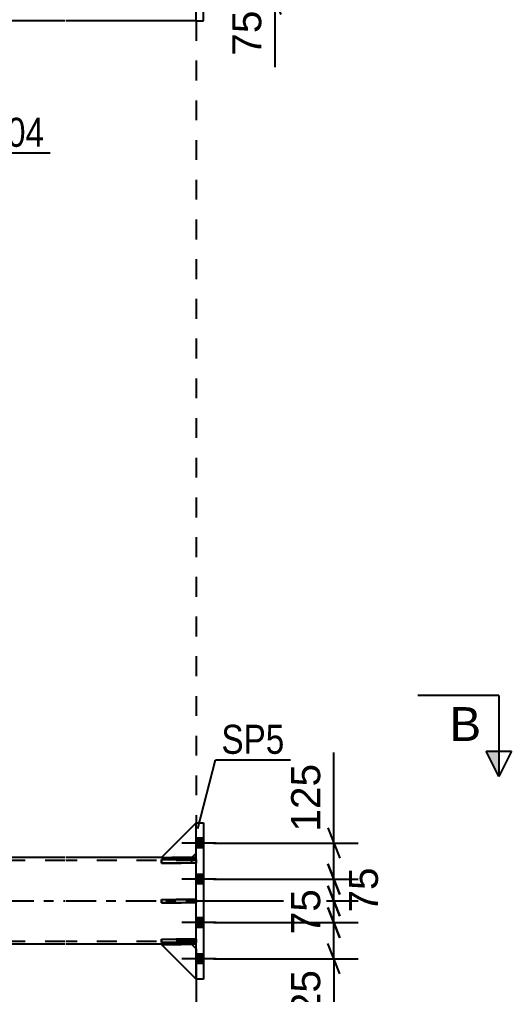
# Model space of a CAD drawing. Header units: millimetres. Extents: x -2250 to 594, y 0 to 1057.
# Drawn here: x -466.4 to -417.9, y 546.1 to 642.4 of the extents above; entities that cross this region are included whole.
import ezdxf

# ---------------------------------------------------------------- set-up
doc = ezdxf.new("R2010")
doc.units = ezdxf.units.MM
doc.linetypes.add('DXK_LINE_DOT2', pattern=[3.9198, 1.9599, -1.9599])
doc.linetypes.add('DXK_LINE_DOT3', pattern=[5.9187, 2.979, -0.9799, 0.9799, -0.9799])
doc.styles.add('Arial', font='ARIAL.TTF', dxfattribs={"height": 0.2})
doc.styles.add('Arial Narrow', font='ARIALN.TTF', dxfattribs={"height": 0.2})

# ---------------------------------------------------------------- blocks, each defined once
blk = doc.blocks.new('Part-761553754-5669 - 5222')
at = {"color": 7, "linetype": 'DXK_LINE_DOT2'}
blk.add_line((-448.986, 642.246), (-448.986, 650.818), dxfattribs=at)
at = {"color": 2, "linetype": 'Continuous'}
for p, q in [((-461.943, 642.246), (-518.141, 642.246)), ((-448.986, 642.246), (-461.843, 642.246))]:
    blk.add_line(p, q, dxfattribs=at)
blk = doc.blocks.new('Part-761553754-5639 - 5222')
at = {"color": 2, "linetype": 'Continuous'}
for p, q in [((-452.415, 551.613), (-448.986, 551.613)), ((-452.415, 551.27), (-452.415, 551.613)), ((-448.986, 551.613), (-448.986, 551.27)), ((-448.986, 551.27), (-452.415, 551.27))]:
    blk.add_line(p, q, dxfattribs=at)
at = {"color": 7, "linetype": 'DXK_LINE_DOT2'}
blk.add_line((-449.415, 551.27), (-449.415, 551.613), dxfattribs=at)
blk = doc.blocks.new('Part-761553754-5548 - 5222')
at = {"color": 7, "linetype": 'DXK_LINE_DOT2'}
for p, q in [((-448.986, 563.103), (-452.415, 559.675)), ((-448.986, 560.103), (-448.986, 563.103)), ((-452.415, 559.675), (-449.415, 559.675)), ((-449.415, 559.675), (-448.986, 560.103))]:
    blk.add_line(p, q, dxfattribs=at)
blk = doc.blocks.new('Part-761553754-5551 - 5222')
at = {"color": 2, "linetype": 'Continuous'}
for p, q in [((-448.986, 547.655), (-452.415, 551.084)), ((-449.415, 551.084), (-452.415, 551.084)), ((-449.415, 551.084), (-448.986, 550.655)), ((-448.986, 547.675), (-448.986, 547.655))]:
    blk.add_line(p, q, dxfattribs=at)
at = {"color": 7, "linetype": 'DXK_LINE_DOT2'}
blk.add_line((-448.986, 547.675), (-448.986, 550.655), dxfattribs=at)
blk = doc.blocks.new('Part-761553754-5554 - 5222')
at = {"color": 7, "linetype": 'DXK_LINE_DOT2'}
for p, q in [((-452.415, 551.084), (-449.415, 551.084)), ((-448.986, 547.655), (-452.415, 551.084)), ((-449.415, 551.084), (-448.986, 550.655)), ((-448.986, 550.655), (-448.986, 547.655))]:
    blk.add_line(p, q, dxfattribs=at)
blk = doc.blocks.new('Part-761553754-5557 - 5222')
at = {"color": 7, "linetype": 'DXK_LINE_DOT2'}
for p, q in [((-448.986, 559.47), (-452.415, 559.47)), ((-452.415, 559.47), (-452.415, 559.127)), ((-449.415, 559.127), (-449.415, 559.47)), ((-448.986, 559.127), (-448.986, 559.47)), ((-452.415, 559.127), (-448.986, 559.127))]:
    blk.add_line(p, q, dxfattribs=at)
blk = doc.blocks.new('Part-761553754-5560 - 5222')
at = {"color": 7, "linetype": 'DXK_LINE_DOT2'}
for p, q in [((-448.986, 551.613), (-452.415, 551.613)), ((-452.415, 551.613), (-452.415, 551.27)), ((-449.415, 551.27), (-449.415, 551.613)), ((-448.986, 551.27), (-448.986, 551.613)), ((-452.415, 551.27), (-448.986, 551.27))]:
    blk.add_line(p, q, dxfattribs=at)
blk = doc.blocks.new('Part-761553754-5563 - 5222')
at = {"color": 7, "linetype": 'DXK_LINE_DOT2'}
for p, q in [((-448.986, 555.541), (-452.415, 555.541)), ((-452.415, 555.541), (-452.415, 555.198)), ((-449.415, 555.198), (-449.415, 555.541)), ((-448.986, 555.198), (-448.986, 555.541)), ((-452.415, 555.198), (-448.986, 555.198))]:
    blk.add_line(p, q, dxfattribs=at)
blk = doc.blocks.new('Part-761553754-5579 - 5222')
at = {"color": 2, "linetype": 'Continuous'}
for p, q in [((-448.986, 563.103), (-452.415, 559.675)), ((-452.415, 559.675), (-449.415, 559.675)), ((-449.415, 559.675), (-448.986, 560.103))]:
    blk.add_line(p, q, dxfattribs=at)
at = {"color": 7, "linetype": 'DXK_LINE_DOT2'}
blk.add_line((-448.986, 560.103), (-448.986, 563.103), dxfattribs=at)
blk = doc.blocks.new('Part-761553754-5745 - 5222')
at = {"color": 2, "linetype": 'Continuous'}
for p, q in [((-448.986, 563.103), (-448.272, 563.103)), ((-448.986, 559.47), (-448.986, 563.103)), ((-448.272, 563.103), (-448.272, 547.675)), ((-448.986, 555.541), (-448.986, 559.127)), ((-448.986, 551.613), (-448.986, 555.198)), ((-448.986, 547.675), (-448.986, 551.27)), ((-448.272, 547.675), (-448.986, 547.675))]:
    blk.add_line(p, q, dxfattribs=at)
at = {"color": 7, "linetype": 'DXK_LINE_DOT2'}
for p, q in [((-448.986, 559.127), (-448.986, 559.47)), ((-448.986, 555.198), (-448.986, 555.541)), ((-448.986, 551.27), (-448.986, 551.613))]:
    blk.add_line(p, q, dxfattribs=at)
blk = doc.blocks.new('Part-761553754-5636 - 5222')
at = {"color": 2, "linetype": 'Continuous'}
for p, q in [((-452.415, 559.47), (-448.986, 559.47)), ((-452.415, 559.127), (-452.415, 559.47)), ((-448.986, 559.47), (-448.986, 559.127)), ((-448.986, 559.127), (-452.415, 559.127))]:
    blk.add_line(p, q, dxfattribs=at)
at = {"color": 7, "linetype": 'DXK_LINE_DOT2'}
blk.add_line((-449.415, 559.127), (-449.415, 559.47), dxfattribs=at)
blk = doc.blocks.new('Part-761553754-5642 - 5222')
at = {"color": 2, "linetype": 'Continuous'}
for p, q in [((-452.415, 555.541), (-448.986, 555.541)), ((-452.415, 555.198), (-452.415, 555.541)), ((-448.986, 555.541), (-448.986, 555.198)), ((-448.986, 555.198), (-452.415, 555.198))]:
    blk.add_line(p, q, dxfattribs=at)
at = {"color": 7, "linetype": 'DXK_LINE_DOT2'}
blk.add_line((-449.415, 555.198), (-449.415, 555.541), dxfattribs=at)
blk = doc.blocks.new('Part-761553754-5668 - 5222')
at = {"color": 7, "linetype": 'DXK_LINE_DOT2'}
for p, q in [((-461.943, 559.389), (-1130.883, 559.389)), ((-448.986, 559.389), (-461.843, 559.389)), ((-449.415, 559.675), (-452.415, 559.675)), ((-448.986, 551.103), (-448.986, 559.675)), ((-461.943, 551.389), (-1130.883, 551.389)), ((-448.986, 551.389), (-461.843, 551.389))]:
    blk.add_line(p, q, dxfattribs=at)
at = {"color": 2, "linetype": 'Continuous'}
for p, q in [((-461.943, 559.675), (-474.926, 559.675)), ((-452.415, 559.675), (-461.843, 559.675)), ((-448.986, 559.675), (-449.415, 559.675)), ((-461.943, 551.103), (-1130.883, 551.103)), ((-448.986, 551.103), (-461.843, 551.103))]:
    blk.add_line(p, q, dxfattribs=at)
at = {"color": 7, "linetype": 'DXK_LINE_DOT3'}
for p, q in [((-1130.883, 555.389), (-461.943, 555.389)), ((-461.843, 555.389), (-446.986, 555.389))]:
    blk.add_line(p, q, dxfattribs=at)
blk = doc.blocks.new('Bolt-761553754-5682 - 5222')
at = {"linetype": 'Continuous'}
for points in [[(-448.986, 561.575), (-448.986, 560.632), (-448.272, 560.632), (-448.272, 561.575)], [(-448.986, 561.575), (-448.986, 560.632), (-448.272, 560.632), (-448.272, 561.575)], [(-448.986, 561.575), (-448.986, 560.632), (-448.272, 560.632), (-448.272, 561.575)], [(-448.986, 558.003), (-448.986, 557.061), (-448.272, 557.061), (-448.272, 558.003)], [(-448.986, 558.003), (-448.986, 557.061), (-448.272, 557.061), (-448.272, 558.003)], [(-448.986, 553.718), (-448.986, 552.775), (-448.272, 552.775), (-448.272, 553.718)], [(-448.986, 553.718), (-448.986, 552.775), (-448.272, 552.775), (-448.272, 553.718)], [(-448.986, 550.146), (-448.986, 549.203), (-448.272, 549.203), (-448.272, 550.146)], [(-448.986, 550.146), (-448.986, 549.203), (-448.272, 549.203), (-448.272, 550.146)], [(-448.986, 550.146), (-448.986, 549.203), (-448.272, 549.203), (-448.272, 550.146)]]:
    blk.add_hatch(color=1, dxfattribs=at).paths.add_polyline_path(points)
at = {"color": 1, "linetype": 'Continuous'}
for p, q in [((-447.015, 561.103), (-450.415, 561.103)), ((-447.015, 561.103), (-450.415, 561.103)), ((-447.015, 561.103), (-450.415, 561.103)), ((-448.272, 561.575), (-448.986, 561.575)), ((-448.272, 561.575), (-448.986, 561.575)), ((-448.272, 561.575), (-448.986, 561.575)), ((-448.272, 560.632), (-448.986, 560.632)), ((-448.272, 560.632), (-448.986, 560.632)), ((-448.272, 560.632), (-448.986, 560.632)), ((-447.015, 557.532), (-450.415, 557.532)), ((-447.015, 557.532), (-450.415, 557.532)), ((-448.272, 558.003), (-448.986, 558.003)), ((-448.272, 558.003), (-448.986, 558.003)), ((-448.272, 557.061), (-448.986, 557.061)), ((-448.272, 557.061), (-448.986, 557.061)), ((-448.272, 553.718), (-448.986, 553.718)), ((-448.272, 553.718), (-448.986, 553.718)), ((-447.015, 553.246), (-450.415, 553.246)), ((-447.015, 553.246), (-450.415, 553.246)), ((-448.272, 552.775), (-448.986, 552.775)), ((-448.272, 552.775), (-448.986, 552.775)), ((-447.015, 549.675), (-450.415, 549.675)), ((-447.015, 549.675), (-450.415, 549.675)), ((-447.015, 549.675), (-450.415, 549.675)), ((-448.272, 550.146), (-448.986, 550.146)), ((-448.272, 550.146), (-448.986, 550.146)), ((-448.272, 550.146), (-448.986, 550.146)), ((-448.272, 549.203), (-448.986, 549.203)), ((-448.272, 549.203), (-448.986, 549.203)), ((-448.272, 549.203), (-448.986, 549.203))]:
    blk.add_line(p, q, dxfattribs=at)
blk = doc.blocks.new('Part-761553754-5750 - 5222')
at = {"color": 2, "linetype": 'Continuous'}
for p, q in [((-448.986, 650.818), (-448.986, 650.46)), ((-448.272, 650.818), (-448.986, 650.818)), ((-448.272, 642.246), (-448.272, 650.818)), ((-448.986, 650.117), (-448.986, 646.703)), ((-448.986, 642.946), (-448.986, 646.36)), ((-448.986, 642.246), (-448.986, 642.603)), ((-448.986, 642.246), (-448.272, 642.246))]:
    blk.add_line(p, q, dxfattribs=at)
at = {"color": 7, "linetype": 'DXK_LINE_DOT2'}
for p, q in [((-448.986, 650.46), (-448.986, 650.117)), ((-448.986, 646.36), (-448.986, 646.703)), ((-448.986, 642.603), (-448.986, 642.946))]:
    blk.add_line(p, q, dxfattribs=at)
blk = doc.blocks.new('Line-761553754-7753 - 5222')
at = {"color": 1, "linetype": 'DXK_LINE_DOT2'}
blk.add_line((-448.986, 642.246), (-448.986, 563.103), dxfattribs=at)
blk = doc.blocks.new('StraightDimension-761553754-6510 - 5222')
at = {"color": 7, "linetype": 'Continuous'}
for p, q in [((-481.45, 558.675), (-481.45, 496.88)), ((-448.986, 550.103), (-448.986, 509.48)), ((-479.95, 522.498), (-482.95, 521.298)), ((-481.45, 521.898), (-448.986, 521.898)), ((-450.486, 521.298), (-447.486, 522.498))]:
    blk.add_line(p, q, dxfattribs=at)
at = {"color": 0}
blk.add_wipeout([(-460.171, 522.648), (-460.171, 526.848), (-470.265, 526.848), (-470.265, 522.648)], dxfattribs=at)
at = {"color": 3, "style": 'Arial'}
blk.add_text('1391', height=2.8652, dxfattribs=at).set_placement((-469.665, 523.248))
at = {"color": 0, "linetype": 'Continuous'}
blk.add_wipeout([(-449.586, 521.198), (-453.786, 521.198), (-453.786, 508.88), (-449.586, 508.88)], dxfattribs=at)
at = {"color": 3, "linetype": 'Continuous', "style": 'Arial'}
blk.add_text('25941', height=2.8652, rotation=90.00021, dxfattribs=at).set_placement((-450.186, 509.48))
blk = doc.blocks.new('StraightDimension-761553754-6924 - 5222')
at = {"color": 7, "linetype": 'Continuous'}
for p, q in [((-435.999, 559.032), (-434.799, 556.032)), ((-447.272, 557.532), (-432.549, 557.532)), ((-435.399, 555.389), (-435.399, 557.532)), ((-434.799, 553.889), (-435.999, 556.889)), ((-447.986, 555.389), (-432.549, 555.389))]:
    blk.add_line(p, q, dxfattribs=at)
at = {"color": 0}
blk.add_wipeout([(-430.449, 559.284), (-434.649, 559.284), (-434.649, 553.637), (-430.449, 553.637)], dxfattribs=at)
at = {"color": 3, "style": 'Arial'}
blk.add_text('75', height=2.8652, rotation=90.00021, dxfattribs=at).set_placement((-431.049, 554.237))
blk = doc.blocks.new('StraightDimension-761553754-6954 - 5222')
at = {"color": 7, "linetype": 'Continuous'}
for p, q in [((-435.999, 556.889), (-434.799, 553.889)), ((-447.986, 555.389), (-432.999, 555.389)), ((-435.399, 553.246), (-435.399, 555.389)), ((-434.799, 551.746), (-435.999, 554.746)), ((-447.272, 553.246), (-432.999, 553.246))]:
    blk.add_line(p, q, dxfattribs=at)
at = {"color": 0}
blk.add_wipeout([(-436.149, 557.141), (-440.349, 557.141), (-440.349, 551.494), (-436.149, 551.494)], dxfattribs=at)
at = {"color": 3, "style": 'Arial'}
blk.add_text('75', height=2.8652, rotation=90.00021, dxfattribs=at).set_placement((-436.749, 552.094))
blk = doc.blocks.new('StraightDimension-761553754-6911 - 5222')
at = {"color": 7, "linetype": 'Continuous'}
for p, q in [((-435.999, 554.746), (-434.799, 551.746)), ((-447.272, 553.246), (-432.999, 553.246)), ((-435.399, 549.675), (-435.399, 553.246)), ((-434.799, 548.175), (-435.999, 551.175)), ((-447.272, 549.675), (-432.999, 549.675)), ((-435.399, 549.675), (-435.399, 540.754)), ((-435.399, 549.675), (-435.399, 540.754))]:
    blk.add_line(p, q, dxfattribs=at)
at = {"color": 0}
blk.add_wipeout([(-436.149, 549.15), (-440.349, 549.15), (-440.349, 541.279), (-436.149, 541.279)], dxfattribs=at)
at = {"color": 3, "style": 'Arial'}
blk.add_text('125', height=2.8652, rotation=90.00021, dxfattribs=at).set_placement((-436.749, 541.879))
blk = doc.blocks.new('StraightDimension-761553754-6941 - 5222')
at = {"color": 7, "linetype": 'Continuous'}
for p, q in [((-435.399, 561.103), (-435.399, 570.024)), ((-435.399, 561.103), (-435.399, 570.024)), ((-435.999, 562.603), (-434.799, 559.603)), ((-447.272, 561.103), (-432.999, 561.103)), ((-435.399, 557.532), (-435.399, 561.103)), ((-434.799, 556.032), (-435.999, 559.032)), ((-447.272, 557.532), (-432.999, 557.532))]:
    blk.add_line(p, q, dxfattribs=at)
at = {"color": 0}
blk.add_wipeout([(-436.149, 569.499), (-440.349, 569.499), (-440.349, 561.628), (-436.149, 561.628)], dxfattribs=at)
at = {"color": 3, "style": 'Arial'}
blk.add_text('125', height=2.8652, rotation=90.00021, dxfattribs=at).set_placement((-436.749, 562.228))
blk = doc.blocks.new('StraightDimension-761553754-6972 - 5222')
at = {"color": 7, "linetype": 'Continuous'}
for p, q in [((-441.815, 648.032), (-440.615, 645.032)), ((-447.986, 646.532), (-438.815, 646.532)), ((-440.615, 642.889), (-441.815, 645.889)), ((-441.215, 644.389), (-441.215, 646.532)), ((-447.272, 644.389), (-438.815, 644.389)), ((-441.215, 644.389), (-441.215, 637.692)), ((-441.215, 644.389), (-441.215, 637.692))]:
    blk.add_line(p, q, dxfattribs=at)
at = {"color": 0}
blk.add_wipeout([(-441.965, 643.864), (-446.165, 643.864), (-446.165, 638.217), (-441.965, 638.217)], dxfattribs=at)
at = {"color": 3, "style": 'Arial'}
blk.add_text('75', height=2.8652, rotation=90.00021, dxfattribs=at).set_placement((-442.565, 638.817))
blk = doc.blocks.new('SectionMark-761553754-7719 - 5222')
at = {"linetype": 'Continuous'}
blk.add_hatch(color=6, dxfattribs=at).paths.add_polyline_path([(-420.373, 570.174), (-419.123, 570.174), (-419.123, 567.674)])
at = {"color": 6, "linetype": 'Continuous'}
for p, q in [((-419.123, 575.674), (-427.123, 575.674)), ((-419.123, 575.674), (-419.123, 567.674)), ((-420.373, 570.174), (-417.873, 570.174)), ((-419.123, 567.674), (-420.373, 570.174)), ((-417.873, 570.174), (-419.123, 567.674))]:
    blk.add_line(p, q, dxfattribs=at)
at = {"color": 0, "linetype": 'Continuous'}
blk.add_wipeout([(-420.873, 571.174), (-420.873, 574.674), (-423.984, 574.674), (-423.984, 571.174)], dxfattribs=at)
at = {"color": 3, "linetype": 'Continuous', "style": 'Arial'}
blk.add_text('B', height=3.343, dxfattribs=at).set_placement((-423.984, 571.174))
blk = doc.blocks.new('Mark-761553754-5741 - 5222')
at = {"color": 30, "linetype": 'Continuous'}
for p, q in [((-448.835, 562.537), (-447.094, 569.308)), ((-447.094, 569.308), (-439.683, 569.308))]:
    blk.add_line(p, q, dxfattribs=at)
at = {"color": 0}
blk.add_wipeout([(-440.283, 569.908), (-440.283, 572.908), (-446.494, 572.908), (-446.494, 569.908)], dxfattribs=at)
blk.add_wipeout([(-440.283, 569.908), (-440.283, 572.908), (-446.494, 572.908), (-446.494, 569.908)], dxfattribs=at)
at = {"color": 3, "style": 'Arial Narrow'}
blk.add_text('SP5', height=2.8633, dxfattribs=at).set_placement((-446.494, 569.908))
blk = doc.blocks.new('Mark-761553754-5937 - 5222')
at = {"color": 30, "linetype": 'Continuous'}
for p, q in [((-480.692, 625.724), (-474.63, 629.224)), ((-474.63, 629.224), (-463.378, 629.224))]:
    blk.add_line(p, q, dxfattribs=at)
at = {"color": 0}
blk.add_wipeout([(-463.978, 629.824), (-463.978, 632.824), (-474.03, 632.824), (-474.03, 629.824)], dxfattribs=at)
blk.add_wipeout([(-463.978, 629.824), (-463.978, 632.824), (-474.03, 632.824), (-474.03, 629.824)], dxfattribs=at)
at = {"color": 3, "style": 'Arial Narrow'}
blk.add_text('M1304', height=2.8633, dxfattribs=at).set_placement((-474.03, 629.824))

msp = doc.modelspace()

# ---------------------------------------------------------------- block references
for name in ['Part-761553754-5669 - 5222', 'Part-761553754-5750 - 5222', 'Line-761553754-7753 - 5222', 'Mark-761553754-5937 - 5222', 'Part-761553754-5548 - 5222', 'Part-761553754-5579 - 5222', 'Part-761553754-5745 - 5222', 'Bolt-761553754-5682 - 5222', 'Part-761553754-5668 - 5222', 'Part-761553754-5557 - 5222', 'Part-761553754-5636 - 5222', 'Part-761553754-5563 - 5222', 'Part-761553754-5642 - 5222', 'Part-761553754-5639 - 5222', 'Part-761553754-5560 - 5222', 'Part-761553754-5551 - 5222', 'Part-761553754-5554 - 5222']:
    msp.add_blockref(name, (0, 0))

# ---------------------------------------------------------------- next in the draw order: block references
for name in ['StraightDimension-761553754-6972 - 5222', 'StraightDimension-761553754-6510 - 5222']:
    msp.add_blockref(name, (0, 0))

# ---------------------------------------------------------------- next in the draw order: block references
msp.add_blockref('StraightDimension-761553754-6924 - 5222', (0, 0))

# ---------------------------------------------------------------- next in the draw order: block references
msp.add_blockref('StraightDimension-761553754-6954 - 5222', (0, 0))

# ---------------------------------------------------------------- next in the draw order: block references
for name in ['StraightDimension-761553754-6941 - 5222', 'StraightDimension-761553754-6911 - 5222']:
    msp.add_blockref(name, (0, 0))

# ---------------------------------------------------------------- next in the draw order: block references
msp.add_blockref('SectionMark-761553754-7719 - 5222', (0, 0))

# ---------------------------------------------------------------- next in the draw order: block references
msp.add_blockref('Mark-761553754-5741 - 5222', (0, 0))

doc.saveas('drawing.dxf')
